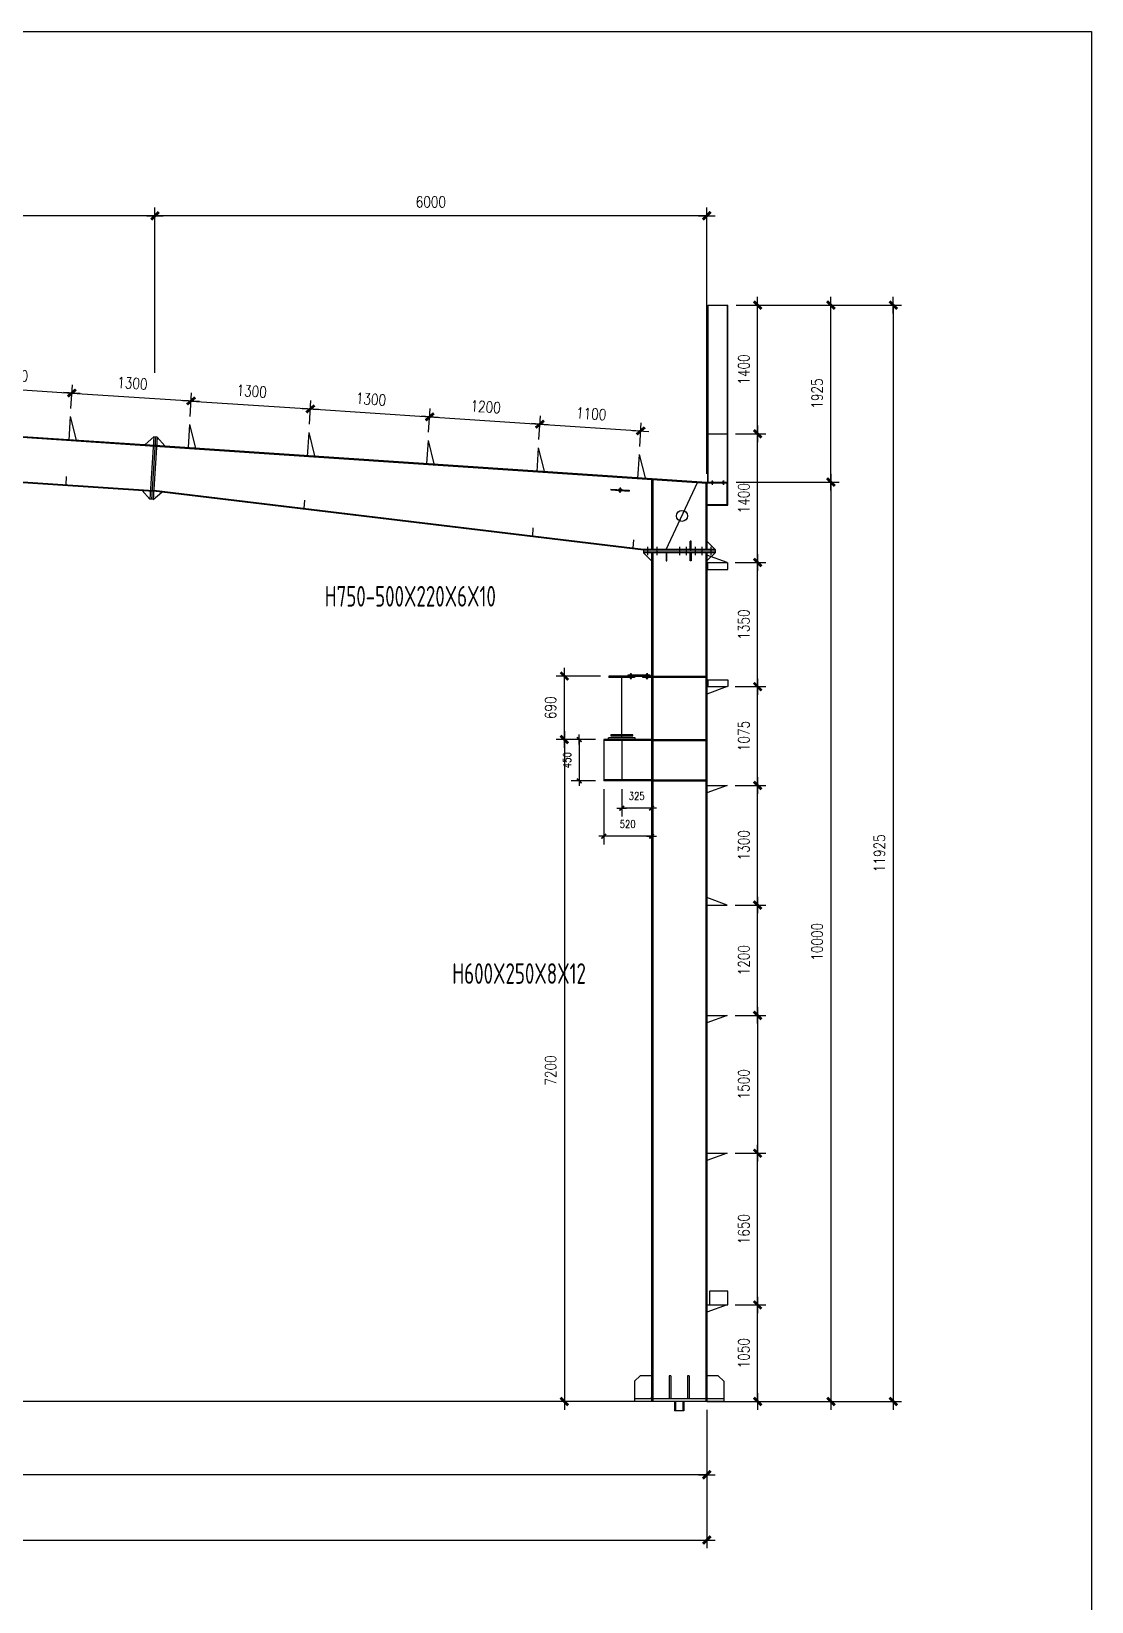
# Model space of a CAD drawing. Header units: millimetres. Extents: x 2451220 to 4527627, y -5186613 to -1639140.
# Drawn here: x 2526421 to 2537948, y -1674777 to -1657698 of the extents above; entities that cross this region are included whole.
import ezdxf

# ---------------------------------------------------------------- set-up
doc = ezdxf.new("R2010")
doc.units = ezdxf.units.MM
doc.header["$LTSCALE"] = 1000
doc.header["$PDMODE"] = 34
doc.linetypes.add('DASH', pattern=[0.35, 0.25, -0.1])
doc.styles.add('DIM_FONT', font='simplex.shx', dxfattribs={"width": 0.8, "bigfont": 'hztxt.shx'})
doc.styles.get("Standard").update_dxf_attribs({"font": 'txt', "bigfont": 'gbcbig.shx'})
doc.styles.add('TSSD_Label', font='Tssdeng.shx', dxfattribs={"width": 0.7, "bigfont": 'hztxt.shx'})
doc.dimstyles.get("Standard").update_dxf_attribs({"dimscale": 100, "dimtxt": 3.5, "dimasz": 1, "dimexe": 2.5, "dimexo": 3, "dimgap": 1.5, "dimtad": 1, "dimdec": 0, "dimzin": 0, "dimdsep": 46, "dimtxsty": 'Standard', "dimblk": 'ARCHTICK', "dimcen": 0.09, "dimadec": 0, "dimazin": 0, "dimtfac": 1, "dimtdec": 0, "dimtix": 1, "dimtmove": 2, "dimatfit": 3, "dimldrblk": 'ARCHTICK', "dimfxl": 1, "dimtolj": 1, "dimtzin": 0, "dimarcsym": 0})
doc.dimstyles.new('WGH(1)', dxfattribs={"dimscale": 1.2, "dimtxt": 100, "dimasz": 0.5, "dimexe": 75, "dimexo": 75, "dimgap": 75, "dimtad": 1, "dimdec": 0, "dimzin": 0, "dimdsep": 46, "dimtxsty": 'DIM_FONT', "dimblk1": '_DIMX', "dimblk2": '_DIMX', "dimsah": 1, "dimcen": 0.09, "dimclrd": 3, "dimclre": 3, "dimclrt": 7, "dimadec": 0, "dimazin": 0, "dimtfac": 1, "dimtdec": 0, "dimtix": 1, "dimtmove": 2, "dimatfit": 3, "dimldrblk": '_DIMX', "dimfxl": 1, "dimtolj": 1, "dimtzin": 0, "dimarcsym": 0})

# ---------------------------------------------------------------- blocks, each defined once
blk = doc.blocks.new('_DIMX')
blk.add_line((-150, 0), (150, 0))
at = {"const_width": 50}
blk.add_lwpolyline([(-70, -70), (70, 70)], dxfattribs=at)
blk = doc.blocks.new('*D1056')
at = {"color": 3, "lineweight": -2}
for p, q in [((2534084, -1662600), (2535204, -1662600)), ((2535114, -1662601), (2535114, -1672599)), ((2533854, -1672600), (2535204, -1672600))]:
    blk.add_line(p, q, dxfattribs=at)
at = {"layer": 'Defpoints', "color": 0}
for p in [(2533994, -1662600), (2533764, -1672600), (2535114, -1672600)]:
    blk.add_point(p, dxfattribs=at)
at = {"color": 3, "lineweight": -2, "xscale": 0.6, "yscale": 0.6, "zscale": 0.6}
for p, rotation in [((2535114, -1662600), 90), ((2535114, -1672600), 270)]:
    blk.add_blockref('_DIMX', p, dxfattribs=dict(at, rotation=rotation))
at = {"color": 7, "insert": (2534964, -1667600), "char_height": 120, "attachment_point": 5, "rotation": 90, "style": 'DIM_FONT'}
blk.add_mtext('\\A1;10000', dxfattribs=at)
blk = doc.blocks.new('*D76')
at = {"color": 3, "lineweight": -2}
for p, q in [((2527764, -1661410), (2527764, -1659613)), ((2533764, -1659703), (2527765, -1659703)), ((2533764, -1662510), (2533764, -1659613))]:
    blk.add_line(p, q, dxfattribs=at)
at = {"layer": 'Defpoints', "color": 0}
for p in [(2527764, -1659703), (2527764, -1661500), (2533764, -1662600)]:
    blk.add_point(p, dxfattribs=at)
at = {"color": 3, "lineweight": -2, "xscale": 0.6, "yscale": 0.6, "zscale": 0.6, "rotation": 180}
blk.add_blockref('_DIMX', (2527764, -1659703), dxfattribs=at)
at = {"color": 3, "lineweight": -2, "xscale": 0.6, "yscale": 0.6, "zscale": 0.6}
blk.add_blockref('_DIMX', (2533764, -1659703), dxfattribs=at)
at = {"color": 7, "insert": (2530764, -1659553), "char_height": 120, "attachment_point": 5, "style": 'DIM_FONT'}
blk.add_mtext('\\A1;6000', dxfattribs=at)
blk = doc.blocks.new('*D77')
at = {"color": 3, "lineweight": -2}
for p, q in [((2515764, -1660422), (2515764, -1659613)), ((2527764, -1659703), (2515765, -1659703)), ((2527764, -1661410), (2527764, -1659613))]:
    blk.add_line(p, q, dxfattribs=at)
at = {"layer": 'Defpoints', "color": 0}
for p in [(2515764, -1659703), (2515764, -1660512), (2527764, -1661500)]:
    blk.add_point(p, dxfattribs=at)
at = {"color": 3, "lineweight": -2, "xscale": 0.6, "yscale": 0.6, "zscale": 0.6, "rotation": 180}
blk.add_blockref('_DIMX', (2515764, -1659703), dxfattribs=at)
at = {"color": 3, "lineweight": -2, "xscale": 0.6, "yscale": 0.6, "zscale": 0.6}
blk.add_blockref('_DIMX', (2527764, -1659703), dxfattribs=at)
at = {"color": 7, "insert": (2521764, -1659553), "char_height": 120, "attachment_point": 5, "style": 'DIM_FONT'}
blk.add_mtext('\\A1;12000', dxfattribs=at)
blk = doc.blocks.new('*D78')
at = {"color": 3, "lineweight": -2}
for p, q in [((2509764, -1672690), (2509764, -1673487)), ((2533764, -1672690), (2533764, -1673487)), ((2533764, -1673397), (2509765, -1673397))]:
    blk.add_line(p, q, dxfattribs=at)
at = {"layer": 'Defpoints', "color": 0}
for p in [(2509764, -1672600), (2533764, -1672600), (2509764, -1673397)]:
    blk.add_point(p, dxfattribs=at)
at = {"color": 3, "lineweight": -2, "xscale": 0.6, "yscale": 0.6, "zscale": 0.6, "rotation": 180}
blk.add_blockref('_DIMX', (2509764, -1673397), dxfattribs=at)
at = {"color": 3, "lineweight": -2, "xscale": 0.6, "yscale": 0.6, "zscale": 0.6}
blk.add_blockref('_DIMX', (2533764, -1673397), dxfattribs=at)
at = {"color": 7, "insert": (2521764, -1673247), "char_height": 120, "attachment_point": 5, "style": 'DIM_FONT'}
blk.add_mtext('\\A1;24000', dxfattribs=at)
blk = doc.blocks.new('*D79')
at = {"color": 3, "lineweight": -2}
for p, q in [((2532554, -1665400), (2532126, -1665400)), ((2532216, -1665401), (2532216, -1672599)), ((2532500, -1672600), (2532126, -1672600))]:
    blk.add_line(p, q, dxfattribs=at)
at = {"layer": 'Defpoints', "color": 0}
for p in [(2532644, -1665400), (2532216, -1672600), (2532590, -1672600)]:
    blk.add_point(p, dxfattribs=at)
at = {"color": 3, "lineweight": -2, "xscale": 0.6, "yscale": 0.6, "zscale": 0.6}
for p, rotation in [((2532216, -1665400), 90), ((2532216, -1672600), 270)]:
    blk.add_blockref('_DIMX', p, dxfattribs=dict(at, rotation=rotation))
at = {"color": 7, "insert": (2532066, -1669000), "char_height": 120, "attachment_point": 5, "rotation": 90, "style": 'DIM_FONT'}
blk.add_mtext('\\A1;7200', dxfattribs=at)
blk = doc.blocks.new('*D1058')
at = {"color": 3, "lineweight": -2}
for p, q in [((2532464, -1665400), (2532288, -1665400)), ((2532378, -1665400), (2532378, -1665850)), ((2532554, -1665850), (2532288, -1665850))]:
    blk.add_line(p, q, dxfattribs=at)
at = {"layer": 'Defpoints', "color": 0}
for p in [(2532554, -1665400), (2532378, -1665850), (2532644, -1665850)]:
    blk.add_point(p, dxfattribs=at)
at = {"color": 3, "lineweight": -2, "xscale": 0.36, "yscale": 0.36, "zscale": 0.36}
for p, rotation in [((2532378, -1665400), 90), ((2532378, -1665850), 270)]:
    blk.add_blockref('_DIMX', p, dxfattribs=dict(at, rotation=rotation))
at = {"color": 7, "insert": (2532246, -1665625), "char_height": 84, "attachment_point": 5, "rotation": 90, "style": 'DIM_FONT'}
blk.add_mtext('\\A1;450', dxfattribs=at)
blk = doc.blocks.new('*D1059')
at = {"color": 3, "lineweight": -2}
for p, q in [((2532839, -1665940), (2532839, -1666237)), ((2533164, -1665940), (2533164, -1666237)), ((2532839, -1666147), (2532839, -1666147)), ((2533164, -1666147), (2532839, -1666147)), ((2533165, -1666147), (2533165, -1666147))]:
    blk.add_line(p, q, dxfattribs=at)
at = {"layer": 'Defpoints', "color": 0}
for p in [(2532839, -1665850), (2533164, -1665850), (2532839, -1666147)]:
    blk.add_point(p, dxfattribs=at)
at = {"color": 3, "lineweight": -2, "xscale": 0.36, "yscale": 0.36, "zscale": 0.36}
blk.add_blockref('_DIMX', (2532839, -1666147), dxfattribs=at)
at = {"color": 3, "lineweight": -2, "xscale": 0.36, "yscale": 0.36, "zscale": 0.36, "rotation": 180}
blk.add_blockref('_DIMX', (2533164, -1666147), dxfattribs=at)
at = {"color": 7, "insert": (2533002, -1666015), "char_height": 84, "attachment_point": 5, "style": 'DIM_FONT'}
blk.add_mtext('\\A1;325', dxfattribs=at)
blk = doc.blocks.new('*D1060')
at = {"color": 3, "lineweight": -2}
for p, q in [((2532644, -1665940), (2532644, -1666542)), ((2533164, -1665940), (2533164, -1666542)), ((2533164, -1666452), (2532645, -1666452))]:
    blk.add_line(p, q, dxfattribs=at)
at = {"layer": 'Defpoints', "color": 0}
for p in [(2532644, -1665850), (2533164, -1665850), (2532644, -1666452)]:
    blk.add_point(p, dxfattribs=at)
at = {"color": 3, "lineweight": -2, "xscale": 0.36, "yscale": 0.36, "zscale": 0.36, "rotation": 180}
blk.add_blockref('_DIMX', (2532644, -1666452), dxfattribs=at)
at = {"color": 3, "lineweight": -2, "xscale": 0.36, "yscale": 0.36, "zscale": 0.36}
blk.add_blockref('_DIMX', (2533164, -1666452), dxfattribs=at)
at = {"color": 7, "insert": (2532904, -1666320), "char_height": 84, "attachment_point": 5, "style": 'DIM_FONT'}
blk.add_mtext('\\A1;520', dxfattribs=at)
blk = doc.blocks.new('*D1061')
at = {"color": 3, "lineweight": -2}
for p, q in [((2532609, -1664710), (2532126, -1664710)), ((2532216, -1665399), (2532216, -1664711)), ((2532464, -1665400), (2532126, -1665400))]:
    blk.add_line(p, q, dxfattribs=at)
at = {"layer": 'Defpoints', "color": 0}
for p in [(2532216, -1664710), (2532699, -1664710), (2532554, -1665400)]:
    blk.add_point(p, dxfattribs=at)
at = {"color": 3, "lineweight": -2, "xscale": 0.6, "yscale": 0.6, "zscale": 0.6}
for p, rotation in [((2532216, -1664710), 90), ((2532216, -1665400), 270)]:
    blk.add_blockref('_DIMX', p, dxfattribs=dict(at, rotation=rotation))
at = {"color": 7, "insert": (2532066, -1665055), "char_height": 120, "attachment_point": 5, "rotation": 90, "style": 'DIM_FONT'}
blk.add_mtext('\\A1;690', dxfattribs=at)
blk = doc.blocks.new('*D1077')
at = {"color": 3, "lineweight": -2}
for p, q in [((2525552, -1661712), (2525569, -1661455)), ((2525564, -1661545), (2526860, -1661631)), ((2526849, -1661798), (2526866, -1661541))]:
    blk.add_line(p, q, dxfattribs=at)
at = {"layer": 'Defpoints', "color": 0}
for p in [(2526860, -1661631), (2525546, -1661801), (2526843, -1661888)]:
    blk.add_point(p, dxfattribs=at)
at = {"color": 3, "lineweight": -2, "xscale": 0.6, "yscale": 0.6, "zscale": 0.6}
for p, rotation in [((2525563, -1661545), 176.1859251763582), ((2526860, -1661631), 356.1859251763582)]:
    blk.add_blockref('_DIMX', p, dxfattribs=dict(at, rotation=rotation))
at = {"color": 7, "insert": (2526222, -1661438), "char_height": 120, "attachment_point": 5, "rotation": 356.1859, "style": 'DIM_FONT'}
blk.add_mtext('\\A1;1300', dxfattribs=at)
blk = doc.blocks.new('*D1078')
at = {"color": 3, "lineweight": -2}
for p, q in [((2526849, -1661798), (2526866, -1661541)), ((2526861, -1661631), (2528157, -1661717)), ((2528146, -1661885), (2528163, -1661628))]:
    blk.add_line(p, q, dxfattribs=at)
at = {"layer": 'Defpoints', "color": 0}
for p in [(2528157, -1661717), (2526843, -1661888), (2528140, -1661974)]:
    blk.add_point(p, dxfattribs=at)
at = {"color": 3, "lineweight": -2, "xscale": 0.6, "yscale": 0.6, "zscale": 0.6}
for p, rotation in [((2526860, -1661631), 176.1859251763582), ((2528157, -1661717), 356.1859251763582)]:
    blk.add_blockref('_DIMX', p, dxfattribs=dict(at, rotation=rotation))
at = {"color": 7, "insert": (2527519, -1661525), "char_height": 120, "attachment_point": 5, "rotation": 356.1859, "style": 'DIM_FONT'}
blk.add_mtext('\\A1;1300', dxfattribs=at)
blk = doc.blocks.new('*D1079')
at = {"color": 3, "lineweight": -2}
for p, q in [((2528146, -1661885), (2528163, -1661628)), ((2528158, -1661718), (2529454, -1661804)), ((2529443, -1661971), (2529460, -1661714))]:
    blk.add_line(p, q, dxfattribs=at)
at = {"layer": 'Defpoints', "color": 0}
for p in [(2529454, -1661804), (2528140, -1661974), (2529437, -1662061)]:
    blk.add_point(p, dxfattribs=at)
at = {"color": 3, "lineweight": -2, "xscale": 0.6, "yscale": 0.6, "zscale": 0.6}
for p, rotation in [((2528157, -1661717), 176.1859251763582), ((2529454, -1661804), 356.1859251763582)]:
    blk.add_blockref('_DIMX', p, dxfattribs=dict(at, rotation=rotation))
at = {"color": 7, "insert": (2528816, -1661611), "char_height": 120, "attachment_point": 5, "rotation": 356.1859, "style": 'DIM_FONT'}
blk.add_mtext('\\A1;1300', dxfattribs=at)
blk = doc.blocks.new('*D1080')
at = {"color": 3, "lineweight": -2}
for p, q in [((2529443, -1661971), (2529460, -1661714)), ((2529455, -1661804), (2530751, -1661890)), ((2530740, -1662058), (2530758, -1661801))]:
    blk.add_line(p, q, dxfattribs=at)
at = {"layer": 'Defpoints', "color": 0}
for p in [(2530752, -1661890), (2529437, -1662061), (2530734, -1662147)]:
    blk.add_point(p, dxfattribs=at)
at = {"color": 3, "lineweight": -2, "xscale": 0.6, "yscale": 0.6, "zscale": 0.6}
for p, rotation in [((2529454, -1661804), 176.1859251763582), ((2530752, -1661890), 356.1859251763582)]:
    blk.add_blockref('_DIMX', p, dxfattribs=dict(at, rotation=rotation))
at = {"color": 7, "insert": (2530113, -1661698), "char_height": 120, "attachment_point": 5, "rotation": 356.1859, "style": 'DIM_FONT'}
blk.add_mtext('\\A1;1300', dxfattribs=at)
blk = doc.blocks.new('*D1081')
at = {"color": 3, "lineweight": -2}
for p, q in [((2530740, -1662058), (2530758, -1661801)), ((2530752, -1661890), (2531948, -1661970)), ((2531938, -1662137), (2531955, -1661880))]:
    blk.add_line(p, q, dxfattribs=at)
at = {"layer": 'Defpoints', "color": 0}
for p in [(2531949, -1661970), (2530734, -1662147), (2531932, -1662227)]:
    blk.add_point(p, dxfattribs=at)
at = {"color": 3, "lineweight": -2, "xscale": 0.6, "yscale": 0.6, "zscale": 0.6}
for p, rotation in [((2530752, -1661890), 176.1859251763582), ((2531949, -1661970), 356.1859251763582)]:
    blk.add_blockref('_DIMX', p, dxfattribs=dict(at, rotation=rotation))
at = {"color": 7, "insert": (2531360, -1661781), "char_height": 120, "attachment_point": 5, "rotation": 356.1859, "style": 'DIM_FONT'}
blk.add_mtext('\\A1;1200', dxfattribs=at)
blk = doc.blocks.new('*D1082')
at = {"color": 3, "lineweight": -2}
for p, q in [((2531938, -1662137), (2531955, -1661880)), ((2531950, -1661970), (2533046, -1662043)), ((2533035, -1662211), (2533052, -1661954))]:
    blk.add_line(p, q, dxfattribs=at)
at = {"layer": 'Defpoints', "color": 0}
for p in [(2533046, -1662043), (2531932, -1662227), (2533029, -1662300)]:
    blk.add_point(p, dxfattribs=at)
at = {"color": 3, "lineweight": -2, "xscale": 0.6, "yscale": 0.6, "zscale": 0.6}
for p, rotation in [((2531949, -1661970), 176.1859251763582), ((2533046, -1662043), 356.1859251763582)]:
    blk.add_blockref('_DIMX', p, dxfattribs=dict(at, rotation=rotation))
at = {"color": 7, "insert": (2532508, -1661857), "char_height": 120, "attachment_point": 5, "rotation": 356.1859, "style": 'DIM_FONT'}
blk.add_mtext('\\A1;1100', dxfattribs=at)
blk = doc.blocks.new('*D1083')
at = {"color": 3, "lineweight": -2}
for p, q in [((2534074, -1671550), (2534407, -1671550)), ((2534317, -1672599), (2534317, -1671551)), ((2534074, -1672600), (2534407, -1672600))]:
    blk.add_line(p, q, dxfattribs=at)
at = {"layer": 'Defpoints', "color": 0}
for p in [(2533984, -1671550), (2534317, -1671550), (2533984, -1672600)]:
    blk.add_point(p, dxfattribs=at)
at = {"color": 3, "lineweight": -2, "xscale": 0.6, "yscale": 0.6, "zscale": 0.6}
for p, rotation in [((2534317, -1671550), 90), ((2534317, -1672600), 270)]:
    blk.add_blockref('_DIMX', p, dxfattribs=dict(at, rotation=rotation))
at = {"color": 7, "insert": (2534167, -1672075), "char_height": 120, "attachment_point": 5, "rotation": 90, "style": 'DIM_FONT'}
blk.add_mtext('\\A1;1050', dxfattribs=at)
blk = doc.blocks.new('*D1084')
at = {"color": 3, "lineweight": -2}
for p, q in [((2534074, -1669900), (2534407, -1669900)), ((2534317, -1671549), (2534317, -1669901)), ((2534074, -1671550), (2534407, -1671550))]:
    blk.add_line(p, q, dxfattribs=at)
at = {"layer": 'Defpoints', "color": 0}
for p in [(2533984, -1669900), (2534317, -1669900), (2533984, -1671550)]:
    blk.add_point(p, dxfattribs=at)
at = {"color": 3, "lineweight": -2, "xscale": 0.6, "yscale": 0.6, "zscale": 0.6}
for p, rotation in [((2534317, -1669900), 90), ((2534317, -1671550), 270)]:
    blk.add_blockref('_DIMX', p, dxfattribs=dict(at, rotation=rotation))
at = {"color": 7, "insert": (2534167, -1670725), "char_height": 120, "attachment_point": 5, "rotation": 90, "style": 'DIM_FONT'}
blk.add_mtext('\\A1;1650', dxfattribs=at)
blk = doc.blocks.new('*D1085')
at = {"color": 3, "lineweight": -2}
for p, q in [((2534074, -1667200), (2534407, -1667200)), ((2534317, -1668399), (2534317, -1667201)), ((2534074, -1668400), (2534407, -1668400))]:
    blk.add_line(p, q, dxfattribs=at)
at = {"layer": 'Defpoints', "color": 0}
for p in [(2533984, -1667200), (2534317, -1667200), (2533984, -1668400)]:
    blk.add_point(p, dxfattribs=at)
at = {"color": 3, "lineweight": -2, "xscale": 0.6, "yscale": 0.6, "zscale": 0.6}
for p, rotation in [((2534317, -1667200), 90), ((2534317, -1668400), 270)]:
    blk.add_blockref('_DIMX', p, dxfattribs=dict(at, rotation=rotation))
at = {"color": 7, "insert": (2534167, -1667800), "char_height": 120, "attachment_point": 5, "rotation": 90, "style": 'DIM_FONT'}
blk.add_mtext('\\A1;1200', dxfattribs=at)
blk = doc.blocks.new('*D1086')
at = {"color": 3, "lineweight": -2}
for p, q in [((2534074, -1665900), (2534407, -1665900)), ((2534317, -1667199), (2534317, -1665901)), ((2534074, -1667200), (2534407, -1667200))]:
    blk.add_line(p, q, dxfattribs=at)
at = {"layer": 'Defpoints', "color": 0}
for p in [(2533984, -1665900), (2534317, -1665900), (2533984, -1667200)]:
    blk.add_point(p, dxfattribs=at)
at = {"color": 3, "lineweight": -2, "xscale": 0.6, "yscale": 0.6, "zscale": 0.6}
for p, rotation in [((2534317, -1665900), 90), ((2534317, -1667200), 270)]:
    blk.add_blockref('_DIMX', p, dxfattribs=dict(at, rotation=rotation))
at = {"color": 7, "insert": (2534167, -1666550), "char_height": 120, "attachment_point": 5, "rotation": 90, "style": 'DIM_FONT'}
blk.add_mtext('\\A1;1300', dxfattribs=at)
blk = doc.blocks.new('*D1087')
at = {"color": 3, "lineweight": -2}
for p, q in [((2534074, -1664825), (2534407, -1664825)), ((2534317, -1665899), (2534317, -1664826)), ((2534074, -1665900), (2534407, -1665900))]:
    blk.add_line(p, q, dxfattribs=at)
at = {"layer": 'Defpoints', "color": 0}
for p in [(2533984, -1664825), (2534317, -1664825), (2533984, -1665900)]:
    blk.add_point(p, dxfattribs=at)
at = {"color": 3, "lineweight": -2, "xscale": 0.6, "yscale": 0.6, "zscale": 0.6}
for p, rotation in [((2534317, -1664825), 90), ((2534317, -1665900), 270)]:
    blk.add_blockref('_DIMX', p, dxfattribs=dict(at, rotation=rotation))
at = {"color": 7, "insert": (2534167, -1665362), "char_height": 120, "attachment_point": 5, "rotation": 90, "style": 'DIM_FONT'}
blk.add_mtext('\\A1;1075', dxfattribs=at)
blk = doc.blocks.new('*D1088')
at = {"color": 3, "lineweight": -2}
for p, q in [((2534074, -1663475), (2534407, -1663475)), ((2534317, -1664824), (2534317, -1663476)), ((2534074, -1664825), (2534407, -1664825))]:
    blk.add_line(p, q, dxfattribs=at)
at = {"layer": 'Defpoints', "color": 0}
for p in [(2533984, -1663475), (2534317, -1663475), (2533984, -1664825)]:
    blk.add_point(p, dxfattribs=at)
at = {"color": 3, "lineweight": -2, "xscale": 0.6, "yscale": 0.6, "zscale": 0.6}
for p, rotation in [((2534317, -1663475), 90), ((2534317, -1664825), 270)]:
    blk.add_blockref('_DIMX', p, dxfattribs=dict(at, rotation=rotation))
at = {"color": 7, "insert": (2534167, -1664150), "char_height": 120, "attachment_point": 5, "rotation": 90, "style": 'DIM_FONT'}
blk.add_mtext('\\A1;1350', dxfattribs=at)
blk = doc.blocks.new('*D82')
at = {"color": 3, "lineweight": -2}
for p, q in [((2534164, -1668400), (2534407, -1668400)), ((2534317, -1668401), (2534317, -1669899)), ((2534164, -1669900), (2534407, -1669900))]:
    blk.add_line(p, q, dxfattribs=at)
at = {"layer": 'Defpoints', "color": 0}
for p in [(2534074, -1668400), (2534074, -1669900), (2534317, -1669900)]:
    blk.add_point(p, dxfattribs=at)
at = {"color": 3, "lineweight": -2, "xscale": 0.6, "yscale": 0.6, "zscale": 0.6}
for p, rotation in [((2534317, -1668400), 90), ((2534317, -1669900), 270)]:
    blk.add_blockref('_DIMX', p, dxfattribs=dict(at, rotation=rotation))
at = {"color": 7, "insert": (2534167, -1669150), "char_height": 120, "attachment_point": 5, "rotation": 90, "style": 'DIM_FONT'}
blk.add_mtext('\\A1;1500', dxfattribs=at)
blk = doc.blocks.new('*D83')
at = {"color": 3, "lineweight": -2}
for p, q in [((2534078, -1662075), (2534407, -1662075)), ((2534317, -1663474), (2534317, -1662076)), ((2534164, -1663475), (2534407, -1663475))]:
    blk.add_line(p, q, dxfattribs=at)
at = {"layer": 'Defpoints', "color": 0}
for p in [(2533988, -1662075), (2534317, -1662075), (2534074, -1663475)]:
    blk.add_point(p, dxfattribs=at)
at = {"color": 3, "lineweight": -2, "xscale": 0.6, "yscale": 0.6, "zscale": 0.6}
for p, rotation in [((2534317, -1662075), 90), ((2534317, -1663475), 270)]:
    blk.add_blockref('_DIMX', p, dxfattribs=dict(at, rotation=rotation))
at = {"color": 7, "insert": (2534167, -1662775), "char_height": 120, "attachment_point": 5, "rotation": 90, "style": 'DIM_FONT'}
blk.add_mtext('\\A1;1400', dxfattribs=at)
blk = doc.blocks.new('*D1089')
at = {"color": 3, "lineweight": -2}
for p, q in [((2534084, -1660675), (2534407, -1660675)), ((2534317, -1662074), (2534317, -1660676)), ((2534078, -1662075), (2534407, -1662075))]:
    blk.add_line(p, q, dxfattribs=at)
at = {"layer": 'Defpoints', "color": 0}
for p in [(2533994, -1660675), (2534317, -1660675), (2533988, -1662075)]:
    blk.add_point(p, dxfattribs=at)
at = {"color": 3, "lineweight": -2, "xscale": 0.6, "yscale": 0.6, "zscale": 0.6}
for p, rotation in [((2534317, -1660675), 90), ((2534317, -1662075), 270)]:
    blk.add_blockref('_DIMX', p, dxfattribs=dict(at, rotation=rotation))
at = {"color": 7, "insert": (2534167, -1661375), "char_height": 120, "attachment_point": 5, "rotation": 90, "style": 'DIM_FONT'}
blk.add_mtext('\\A1;1400', dxfattribs=at)
blk = doc.blocks.new('*D84')
at = {"color": 3, "lineweight": -2}
for p, q in [((2534336, -1660675), (2535204, -1660675)), ((2535114, -1662599), (2535114, -1660676)), ((2534734, -1662600), (2535204, -1662600))]:
    blk.add_line(p, q, dxfattribs=at)
at = {"layer": 'Defpoints', "color": 0}
for p in [(2534246, -1660675), (2535114, -1660675), (2534644, -1662600)]:
    blk.add_point(p, dxfattribs=at)
at = {"color": 3, "lineweight": -2, "xscale": 0.6, "yscale": 0.6, "zscale": 0.6}
for p, rotation in [((2535114, -1660675), 90), ((2535114, -1662600), 270)]:
    blk.add_blockref('_DIMX', p, dxfattribs=dict(at, rotation=rotation))
at = {"color": 7, "insert": (2534964, -1661637), "char_height": 120, "attachment_point": 5, "rotation": 90, "style": 'DIM_FONT'}
blk.add_mtext('\\A1;1925', dxfattribs=at)
blk = doc.blocks.new('*D85')
at = {"color": 3, "lineweight": -2}
for p, q in [((2534860, -1660675), (2535882, -1660675)), ((2535792, -1660676), (2535792, -1672599)), ((2534860, -1672600), (2535882, -1672600))]:
    blk.add_line(p, q, dxfattribs=at)
at = {"layer": 'Defpoints', "color": 0}
for p in [(2534770, -1660675), (2534770, -1672600), (2535792, -1672600)]:
    blk.add_point(p, dxfattribs=at)
at = {"color": 3, "lineweight": -2, "xscale": 0.6, "yscale": 0.6, "zscale": 0.6}
for p, rotation in [((2535792, -1660675), 90), ((2535792, -1672600), 270)]:
    blk.add_blockref('_DIMX', p, dxfattribs=dict(at, rotation=rotation))
at = {"color": 7, "insert": (2535642, -1666637), "char_height": 120, "attachment_point": 5, "rotation": 90, "style": 'DIM_FONT'}
blk.add_mtext('\\A1;11925', dxfattribs=at)
blk = doc.blocks.new('*D86')
at = {"color": 3, "lineweight": -2}
for p, q in [((2485764, -1673179), (2485764, -1674197)), ((2533764, -1673179), (2533764, -1674197)), ((2485765, -1674107), (2533764, -1674107))]:
    blk.add_line(p, q, dxfattribs=at)
at = {"layer": 'Defpoints', "color": 0}
for p in [(2485764, -1673089), (2533764, -1673089), (2533764, -1674107)]:
    blk.add_point(p, dxfattribs=at)
at = {"color": 3, "lineweight": -2, "xscale": 0.6, "yscale": 0.6, "zscale": 0.6, "rotation": 180}
blk.add_blockref('_DIMX', (2485764, -1674107), dxfattribs=at)
at = {"color": 3, "lineweight": -2, "xscale": 0.6, "yscale": 0.6, "zscale": 0.6}
blk.add_blockref('_DIMX', (2533764, -1674107), dxfattribs=at)
at = {"color": 7, "insert": (2509764, -1673957), "char_height": 120, "attachment_point": 5, "style": 'DIM_FONT'}
blk.add_mtext('\\A1;48000', dxfattribs=at)

msp = doc.modelspace()

# ---------------------------------------------------------------- linework, layer by layer
for p, q in [((2533774.3, -1660674.9), (2533994.3, -1660674.9)), ((2533774.3, -1662599.9), (2533774.3, -1660674.9)), ((2533780.3, -1662599.9), (2533780.3, -1660674.9)), ((2533988.3, -1662599.9), (2533988.3, -1660674.9)), ((2533994.3, -1662599.9), (2533994.3, -1660674.9)), ((2515763.8, -1661407.9), (2527763.8, -1662207.9)), ((2515764.3, -1661399.9), (2527764.3, -1662199.9)), ((2515713.1, -1661897.6), (2527749, -1662700)), ((2515713.6, -1661889.7), (2527749.5, -1662692.1)), ((2526843.1, -1661888), (2526825.9, -1662145.4)), ((2526843.1, -1661888), (2526906.3, -1662142.7)), ((2528140.2, -1661974.4), (2528123.6, -1662223.9)), ((2528140.2, -1661974.4), (2528203.4, -1662229.2)), ((2529437.3, -1662060.9), (2529420, -1662320.3)), ((2529437.3, -1662060.9), (2529500.5, -1662315.7)), ((2533780.3, -1662074.9), (2533988.3, -1662074.9)), ((2527763.6, -1662209.9), (2533763.6, -1662609.9)), ((2527764.3, -1662199.9), (2533764.3, -1662599.9)), ((2530734.4, -1662147.4), (2530717.8, -1662396.8)), ((2530734.4, -1662147.4), (2530797.6, -1662402.2)), ((2531931.8, -1662227.2), (2531914.5, -1662486.6)), ((2531931.8, -1662227.2), (2531995, -1662482)), ((2533029.3, -1662300.4), (2533012, -1662559.8)), ((2533029.3, -1662300.4), (2533092.5, -1662555.2)), ((2526799.7, -1662538.5), (2526793.7, -1662628.3)), ((2533164.3, -1662570), (2533164.3, -1663331.9)), ((2533176.3, -1662570), (2533176.3, -1663331.9)), ((2533324.3, -1663331.9), (2533664.3, -1662603.3)), ((2533752.3, -1662599.9), (2533752.3, -1663331.9)), ((2533764.3, -1662599.9), (2533764.3, -1663331.9)), ((2533764.3, -1662599.9), (2533994.3, -1662599.9)), ((2533764.3, -1662607.9), (2533994.3, -1662607.9)), ((2533824.3, -1662581), (2533824.3, -1662629.4)), ((2533944.3, -1662581), (2533944.3, -1662629.4)), ((2533986.3, -1662841.9), (2533986.3, -1662607.9)), ((2533994.3, -1662849.9), (2533994.3, -1662599.9)), ((2533074.3, -1663341.9), (2527749, -1662700)), ((2533074.3, -1663331.9), (2527750.2, -1662690.1)), ((2532823.4, -1662657.5), (2532819.5, -1662717.4)), ((2532823.4, -1662657.5), (2532819.5, -1662717.4)), ((2532921.6, -1662689.1), (2532920.9, -1662699.1)), ((2529388.2, -1662796.9), (2529382.2, -1662886.9)), ((2533764.3, -1662841.9), (2533994.3, -1662841.9)), ((2533764.3, -1662849.9), (2533994.3, -1662849.9)), ((2531873.8, -1663096.6), (2531867.8, -1663186.5)), ((2532967.5, -1663228.4), (2532961.5, -1663318.3)), ((2533584.3, -1663331.9), (2533584.3, -1663241.9)), ((2533594.3, -1663241.9), (2533584.3, -1663241.9)), ((2533594.3, -1663331.9), (2533594.3, -1663241.9)), ((2533854.3, -1663331.9), (2533764.3, -1663241.9)), ((2533164.3, -1663457.9), (2533074.3, -1663367.9)), ((2533164.3, -1663367.9), (2533164.3, -1672599.9)), ((2533176.3, -1663367.9), (2533176.3, -1672599.9)), ((2533752.3, -1663367.9), (2533752.3, -1672599.9)), ((2533764.3, -1663367.9), (2533764.3, -1672599.9)), ((2533854.3, -1663367.9), (2533764.3, -1663457.9)), ((2533984.3, -1663474.9), (2533764.3, -1663394.9)), ((2533764.3, -1663474.9), (2533984.3, -1663474.9)), ((2532979.3, -1664709.9), (2532699.3, -1664709.9)), ((2532699.3, -1664709.9), (2532699.3, -1664723.9)), ((2532979.3, -1664723.9), (2532699.3, -1664723.9)), ((2532839.3, -1665379.9), (2532839.3, -1664709.9)), ((2532939.3, -1664699.9), (2532904.3, -1664699.9)), ((2532904.3, -1664699.9), (2532904.3, -1664709.9)), ((2532939.3, -1664679.6), (2532939.3, -1664744.9)), ((2533149.3, -1664699.9), (2532939.3, -1664699.9)), ((2532979.3, -1664709.9), (2532979.3, -1664723.9)), ((2533164.3, -1664709.9), (2533064.3, -1664709.9)), ((2533064.3, -1664709.9), (2533064.3, -1664719.9)), ((2533064.3, -1664719.9), (2533164.3, -1664719.9)), ((2533114.3, -1664679.6), (2533114.3, -1664744.9)), ((2533114.3, -1664709.9), (2533149.3, -1664709.9)), ((2533149.3, -1664709.9), (2533149.3, -1664699.9)), ((2533176.3, -1664709.9), (2533752.3, -1664709.9)), ((2533176.3, -1664719.9), (2533752.3, -1664719.9)), ((2533764.3, -1664824.9), (2533984.3, -1664824.9)), ((2533984.3, -1664824.9), (2533764.3, -1664904.9)), ((2533164.3, -1665399.9), (2532644.3, -1665399.9)), ((2532644.3, -1665399.9), (2532644.3, -1665849.9)), ((2533164.3, -1665411.9), (2532644.3, -1665411.9)), ((2532984.3, -1665379.9), (2532694.3, -1665379.9)), ((2532694.3, -1665399.9), (2532694.3, -1665379.9)), ((2532959.3, -1665347.9), (2532719.3, -1665347.9)), ((2532959.3, -1665359.9), (2532719.3, -1665359.9)), ((2532839.3, -1665411.9), (2532839.3, -1665837.9)), ((2532984.3, -1665399.9), (2532984.3, -1665379.9)), ((2533176.3, -1665399.9), (2533752.3, -1665399.9)), ((2533176.3, -1665409.9), (2533752.3, -1665409.9)), ((2533164.3, -1665837.9), (2532644.3, -1665837.9)), ((2533164.3, -1665849.9), (2532644.3, -1665849.9)), ((2533176.3, -1665839.9), (2533752.3, -1665839.9)), ((2533176.3, -1665849.9), (2533752.3, -1665849.9)), ((2533764.3, -1665899.9), (2533984.3, -1665899.9)), ((2533984.3, -1665899.9), (2533764.3, -1665979.9)), ((2533984.3, -1667199.9), (2533764.3, -1667119.9)), ((2533764.3, -1667199.9), (2533984.3, -1667199.9)), ((2533764.3, -1668399.9), (2533984.3, -1668399.9)), ((2533984.3, -1668399.9), (2533764.3, -1668479.9)), ((2533764.3, -1669899.9), (2533984.3, -1669899.9)), ((2533984.3, -1669899.9), (2533764.3, -1669979.9)), ((2533764.3, -1671549.9), (2533984.3, -1671549.9)), ((2533984.3, -1671549.9), (2533764.3, -1671629.9)), ((2533039.3, -1672319.9), (2532979.3, -1672379.9)), ((2533178.3, -1672319.9), (2533039.3, -1672319.9)), ((2533354.3, -1672319.9), (2533354.3, -1672569.9)), ((2533374.3, -1672319.9), (2533354.3, -1672319.9)), ((2533374.3, -1672319.9), (2533374.3, -1672569.9)), ((2533554.3, -1672319.9), (2533554.3, -1672569.9)), ((2533574.3, -1672319.9), (2533554.3, -1672319.9)), ((2533574.3, -1672319.9), (2533574.3, -1672569.9)), ((2533889.3, -1672319.9), (2533750.3, -1672319.9)), ((2533949.3, -1672379.9), (2533889.3, -1672319.9)), ((2532979.3, -1672379.9), (2532979.3, -1672569.9)), ((2533949.3, -1672379.9), (2533949.3, -1672569.9)), ((2533764.3, -1672599.9), (2509764.3, -1672599.9)), ((2532979.3, -1672569.9), (2532979.3, -1672599.9)), ((2533949.3, -1672569.9), (2532979.3, -1672569.9)), ((2533949.3, -1672599.9), (2532979.3, -1672599.9)), ((2533149.3, -1672569.9), (2533164.3, -1672554.9)), ((2533764.3, -1672569.9), (2533164.3, -1672569.9)), ((2533764.3, -1672599.9), (2533164.3, -1672599.9)), ((2533414.3, -1672599.9), (2533414.3, -1672699.9)), ((2533424.3, -1672599.9), (2533424.3, -1672699.9)), ((2533504.3, -1672599.9), (2533504.3, -1672699.9)), ((2533514.3, -1672599.9), (2533514.3, -1672699.9)), ((2533779.3, -1672569.9), (2533764.3, -1672554.9)), ((2533764.3, -1672599.9), (2533984.3, -1672599.9)), ((2533949.3, -1672569.9), (2533949.3, -1672599.9)), ((2533514.3, -1672699.9), (2533414.3, -1672699.9))]:
    msp.add_line(p, q)
at = {"color": 2}
for p, q in [((2527752.3, -1662108.9), (2527656.6, -1662192.8)), ((2527752.3, -1662108.9), (2527707.1, -1662787.4)), ((2527770.3, -1662110.1), (2527725.1, -1662788.6)), ((2527788.3, -1662111.3), (2527743, -1662789.8)), ((2527788.3, -1662111.3), (2527752.3, -1662108.9)), ((2527782.3, -1662201.1), (2527764.3, -1662199.9)), ((2527788.3, -1662111.3), (2527872.1, -1662207.1)), ((2527707.1, -1662787.4), (2527623.3, -1662691.7)), ((2527743, -1662789.8), (2527838.5, -1662710.8)), ((2532722, -1662675.8), (2532721.3, -1662685.8)), ((2532721.3, -1662685.8), (2532920.9, -1662699.1)), ((2532721.7, -1662680.8), (2532921.2, -1662694.1)), ((2532722, -1662675.8), (2532921.6, -1662689.1)), ((2527743, -1662789.8), (2527707.1, -1662787.4)), ((2533074.3, -1663331.9), (2533074.3, -1663367.9)), ((2533854.3, -1663331.9), (2533074.3, -1663331.9)), ((2533854.3, -1663349.9), (2533074.3, -1663349.9)), ((2533854.3, -1663367.9), (2533074.3, -1663367.9)), ((2533119.3, -1663305.3), (2533119.3, -1663394.2)), ((2533219.3, -1663305.3), (2533219.3, -1663394.2)), ((2533469.3, -1663305.3), (2533469.3, -1663394.2)), ((2533539.3, -1663305.3), (2533539.3, -1663394.2)), ((2533639.3, -1663305.3), (2533639.3, -1663394.2)), ((2533709.3, -1663305.3), (2533709.3, -1663394.2)), ((2533809.3, -1663305.3), (2533809.3, -1663394.2)), ((2533854.3, -1663331.9), (2533854.3, -1663367.9)), ((2533774.3, -1663549.9), (2533994.3, -1663549.9)), ((2533774.3, -1664749.9), (2533994.3, -1664749.9))]:
    msp.add_line(p, q, dxfattribs=at)
for points in [[(2482202.1, -1657697.8), (2537948.3, -1657697.8), (2537948.3, -1675441.9), (2482202.1, -1675441.9)], [(2533829.8, -1662589.6), (2533818.3, -1662589.6), (2533818.3, -1662620), (2533829.8, -1662620)], [(2533949.8, -1662589.6), (2533938.3, -1662589.6), (2533938.3, -1662620), (2533949.8, -1662620)], [(2533594.3, -1663241.9), (2533584.3, -1663241.9), (2533584.3, -1663331.9), (2533594.3, -1663331.9)], [(2533320.9, -1663457.9), (2533330.9, -1663457.9), (2533330.9, -1663367.9), (2533320.9, -1663367.9)], [(2533594.3, -1663457.9), (2533584.3, -1663457.9), (2533584.3, -1663367.9), (2533594.3, -1663367.9)], [(2532946.9, -1664688.5), (2532931.2, -1664688.5), (2532931.2, -1664736.3), (2532946.9, -1664736.3)], [(2533121.9, -1664688.5), (2533106.2, -1664688.5), (2533106.2, -1664736.3), (2533121.9, -1664736.3)], [(2532959.3, -1665347.9), (2532719.3, -1665347.9), (2532719.3, -1665359.9), (2532959.3, -1665359.9)]]:
    msp.add_lwpolyline(points, close=True)
for points in [[(2532832.4, -1662673.1), (2532830.4, -1662703.1), (2532810.5, -1662701.7), (2532812.5, -1662671.8), (2532832.4, -1662673.1)], [(2533774.3, -1663549.9), (2533774.3, -1663474.9)], [(2533994.3, -1663549.9), (2533994.3, -1663474.9)], [(2533774.3, -1664749.9), (2533774.3, -1664824.9)], [(2533994.3, -1664749.9), (2533994.3, -1664824.9)]]:
    msp.add_lwpolyline(points, dxfattribs=at)
msp.add_lwpolyline([(2533149.3, -1664699.9), (2532904.3, -1664699.9), (2532904.3, -1664709.9), (2533149.3, -1664709.9)], close=True, dxfattribs=at)
at = {"color": 2, "linetype": 'DASH'}
msp.add_lwpolyline([(2533994.3, -1671399.9), (2533794.3, -1671399.9), (2533794.3, -1671549.9), (2533994.3, -1671549.9)], close=True, dxfattribs=at)
msp.add_circle((2533494.3, -1662967.6), 60)

# ---------------------------------------------------------------- texts
at = {"color": 0, "style": 'TSSD_Label', "width": 0.7}
for s, p in [('H750-500X220X6X10', (2529609.7, -1663954.1)), ('H600X250X8X12', (2530996.7, -1668057.4))]:
    msp.add_text(s, height=224.347, dxfattribs=at).set_placement(p)

# ---------------------------------------------------------------- dimensions: what is measured, and where the dimension line sits
for base, p1, p2, angle, picture, middle in [((2515764.3, -1659703.3), (2527764.3, -1661500), (2515764.3, -1660512), 180, '*D77', (2521764.3, -1659553.3)), ((2527764.3, -1659703.3), (2533764.3, -1662599.9), (2527764.3, -1661500), 180, '*D76', (2530764.3, -1659553.3)), ((2535113.9, -1672599.9), (2533994.3, -1662599.9), (2533764.3, -1672599.9), 90, '*D1056', (2534963.9, -1667599.9))]:
    dim = msp.add_linear_dim(base=base, p1=p1, p2=p2, angle=angle, dimstyle='WGH(1)')
    dim.commit()
    dim.dimension.update_dxf_attribs({"geometry": picture, "text_midpoint": middle})
for base, p1, p2, angle, dimstyle, override, picture, middle in [((2534317.4, -1660674.9), (2533988.3, -1662074.9), (2533994.3, -1660674.9), 90, 'Standard', {"dimscale": 1.2, "dimtxt": 100, "dimasz": 0.5, "dimexe": 75, "dimexo": 75, "dimgap": 75, "dimtxsty": 'DIM_FONT', "dimblk1": '_DIMX', "dimblk2": '_DIMX', "dimsah": 1, "dimclrd": 3, "dimclre": 3, "dimclrt": 7, "dimldrblk": '_DIMX'}, '*D1089', (2534167.4, -1661374.9)), ((2535113.9, -1660674.9), (2534644.1, -1662599.9), (2534245.8, -1660674.9), 90, 'Standard', {"dimscale": 1.2, "dimtxt": 100, "dimasz": 0.5, "dimexe": 75, "dimexo": 75, "dimgap": 75, "dimtxsty": 'DIM_FONT', "dimblk1": '_DIMX', "dimblk2": '_DIMX', "dimsah": 1, "dimclrd": 3, "dimclre": 3, "dimclrt": 7, "dimldrblk": '_DIMX'}, '*D84', (2534963.9, -1661637.4)), ((2535792.2, -1672599.9), (2534769.9, -1660674.9), (2534769.9, -1672599.9), 90, 'Standard', {"dimscale": 1.2, "dimtxt": 100, "dimasz": 0.5, "dimexe": 75, "dimexo": 75, "dimgap": 75, "dimtxsty": 'DIM_FONT', "dimblk1": '_DIMX', "dimblk2": '_DIMX', "dimsah": 1, "dimclrd": 3, "dimclre": 3, "dimclrt": 7, "dimldrblk": '_DIMX'}, '*D85', (2535642.2, -1666637.4)), ((2526860.2, -1661631), (2525545.9, -1661801.5), (2526843.1, -1661888), 176.18593, 'Standard', {"dimscale": 1.2, "dimtxt": 100, "dimasz": 0.5, "dimexe": 75, "dimexo": 75, "dimgap": 75, "dimtxsty": 'DIM_FONT', "dimblk1": '_DIMX', "dimblk2": '_DIMX', "dimsah": 1, "dimclrd": 3, "dimclre": 3, "dimclrt": 7, "dimldrblk": '_DIMX'}, '*D1077', (2526221.6, -1661438.1)), ((2528157.3, -1661717.5), (2526843.1, -1661888), (2528140.2, -1661974.4), 176.18593, 'Standard', {"dimscale": 1.2, "dimtxt": 100, "dimasz": 0.5, "dimexe": 75, "dimexo": 75, "dimgap": 75, "dimtxsty": 'DIM_FONT', "dimblk1": '_DIMX', "dimblk2": '_DIMX', "dimsah": 1, "dimclrd": 3, "dimclre": 3, "dimclrt": 7, "dimldrblk": '_DIMX'}, '*D1078', (2527518.7, -1661524.6)), ((2529454.4, -1661804), (2528140.2, -1661974.4), (2529437.3, -1662060.9), 176.18593, 'Standard', {"dimscale": 1.2, "dimtxt": 100, "dimasz": 0.5, "dimexe": 75, "dimexo": 75, "dimgap": 75, "dimtxsty": 'DIM_FONT', "dimblk1": '_DIMX', "dimblk2": '_DIMX', "dimsah": 1, "dimclrd": 3, "dimclre": 3, "dimclrt": 7, "dimldrblk": '_DIMX'}, '*D1079', (2528815.9, -1661611.1)), ((2530751.6, -1661890.4), (2529437.3, -1662060.9), (2530734.4, -1662147.4), 176.18593, 'Standard', {"dimscale": 1.2, "dimtxt": 100, "dimasz": 0.5, "dimexe": 75, "dimexo": 75, "dimgap": 75, "dimtxsty": 'DIM_FONT', "dimblk1": '_DIMX', "dimblk2": '_DIMX', "dimsah": 1, "dimclrd": 3, "dimclre": 3, "dimclrt": 7, "dimldrblk": '_DIMX'}, '*D1080', (2530113, -1661697.5)), ((2531948.9, -1661970.3), (2530734.4, -1662147.4), (2531931.8, -1662227.2), 176.18593, 'Standard', {"dimscale": 1.2, "dimtxt": 100, "dimasz": 0.5, "dimexe": 75, "dimexo": 75, "dimgap": 75, "dimtxsty": 'DIM_FONT', "dimblk1": '_DIMX', "dimblk2": '_DIMX', "dimsah": 1, "dimclrd": 3, "dimclre": 3, "dimclrt": 7, "dimldrblk": '_DIMX'}, '*D1081', (2531360.2, -1661780.7)), ((2533046.5, -1662043.4), (2531931.8, -1662227.2), (2533029.3, -1662300.4), 176.18593, 'Standard', {"dimscale": 1.2, "dimtxt": 100, "dimasz": 0.5, "dimexe": 75, "dimexo": 75, "dimgap": 75, "dimtxsty": 'DIM_FONT', "dimblk1": '_DIMX', "dimblk2": '_DIMX', "dimsah": 1, "dimclrd": 3, "dimclre": 3, "dimclrt": 7, "dimldrblk": '_DIMX'}, '*D1082', (2532507.7, -1661857.2)), ((2534317.4, -1662074.9), (2534074.3, -1663474.9), (2533988.3, -1662074.9), 90, 'Standard', {"dimscale": 1.2, "dimtxt": 100, "dimasz": 0.5, "dimexe": 75, "dimexo": 75, "dimgap": 75, "dimtxsty": 'DIM_FONT', "dimblk1": '_DIMX', "dimblk2": '_DIMX', "dimsah": 1, "dimclrd": 3, "dimclre": 3, "dimclrt": 7, "dimldrblk": '_DIMX'}, '*D83', (2534167.4, -1662774.9)), ((2534317.4, -1663474.9), (2533984.3, -1664824.9), (2533984.3, -1663474.9), 90, 'Standard', {"dimscale": 1.2, "dimtxt": 100, "dimasz": 0.5, "dimexe": 75, "dimexo": 75, "dimgap": 75, "dimtxsty": 'DIM_FONT', "dimblk1": '_DIMX', "dimblk2": '_DIMX', "dimsah": 1, "dimclrd": 3, "dimclre": 3, "dimclrt": 7, "dimldrblk": '_DIMX'}, '*D1088', (2534167.4, -1664149.9)), ((2532216.1, -1664709.9), (2532554.3, -1665399.9), (2532699.3, -1664709.9), 90, 'Standard', {"dimscale": 1.2, "dimtxt": 100, "dimasz": 0.5, "dimexe": 75, "dimexo": 75, "dimgap": 75, "dimtxsty": 'DIM_FONT', "dimblk1": '_DIMX', "dimblk2": '_DIMX', "dimsah": 1, "dimclrd": 3, "dimclre": 3, "dimclrt": 7, "dimldrblk": '_DIMX'}, '*D1061', (2532066.1, -1665054.9)), ((2534317.4, -1664824.9), (2533984.3, -1665899.9), (2533984.3, -1664824.9), 90, 'Standard', {"dimscale": 1.2, "dimtxt": 100, "dimasz": 0.5, "dimexe": 75, "dimexo": 75, "dimgap": 75, "dimtxsty": 'DIM_FONT', "dimblk1": '_DIMX', "dimblk2": '_DIMX', "dimsah": 1, "dimclrd": 3, "dimclre": 3, "dimclrt": 7, "dimldrblk": '_DIMX'}, '*D1087', (2534167.4, -1665362.4)), ((2532216.1, -1672599.9), (2532644.3, -1665399.9), (2532589.9, -1672599.9), 90, 'Standard', {"dimscale": 1.2, "dimtxt": 100, "dimasz": 0.5, "dimexe": 75, "dimexo": 75, "dimgap": 75, "dimtxsty": 'DIM_FONT', "dimblk1": '_DIMX', "dimblk2": '_DIMX', "dimsah": 1, "dimclrd": 3, "dimclre": 3, "dimclrt": 7, "dimldrblk": '_DIMX'}, '*D79', (2532066.1, -1668999.9)), ((2532377.8, -1665849.9), (2532554.3, -1665399.9), (2532644.3, -1665849.9), 90, 'WGH(1)', {"dimtxt": 70, "dimasz": 0.3}, '*D1058', (2532245.8, -1665624.9)), ((2532644.3, -1666452.1), (2533164.3, -1665849.9), (2532644.3, -1665849.9), 180, 'WGH(1)', {"dimtxt": 70, "dimasz": 0.3}, '*D1060', (2532904.3, -1666320.1)), ((2532839.3, -1666147), (2533164.3, -1665849.9), (2532839.3, -1665849.9), 180, 'WGH(1)', {"dimtxt": 70, "dimasz": 0.3}, '*D1059', (2533001.8, -1666015)), ((2534317.4, -1665899.9), (2533984.3, -1667199.9), (2533984.3, -1665899.9), 90, 'Standard', {"dimscale": 1.2, "dimtxt": 100, "dimasz": 0.5, "dimexe": 75, "dimexo": 75, "dimgap": 75, "dimtxsty": 'DIM_FONT', "dimblk1": '_DIMX', "dimblk2": '_DIMX', "dimsah": 1, "dimclrd": 3, "dimclre": 3, "dimclrt": 7, "dimldrblk": '_DIMX'}, '*D1086', (2534167.4, -1666549.9)), ((2534317.4, -1667199.9), (2533984.3, -1668399.9), (2533984.3, -1667199.9), 90, 'Standard', {"dimscale": 1.2, "dimtxt": 100, "dimasz": 0.5, "dimexe": 75, "dimexo": 75, "dimgap": 75, "dimtxsty": 'DIM_FONT', "dimblk1": '_DIMX', "dimblk2": '_DIMX', "dimsah": 1, "dimclrd": 3, "dimclre": 3, "dimclrt": 7, "dimldrblk": '_DIMX'}, '*D1085', (2534167.4, -1667799.9)), ((2534317.4, -1669899.9), (2534074.3, -1668399.9), (2534074.3, -1669899.9), 90, 'Standard', {"dimscale": 1.2, "dimtxt": 100, "dimasz": 0.5, "dimexe": 75, "dimexo": 75, "dimgap": 75, "dimtxsty": 'DIM_FONT', "dimblk1": '_DIMX', "dimblk2": '_DIMX', "dimsah": 1, "dimclrd": 3, "dimclre": 3, "dimclrt": 7, "dimldrblk": '_DIMX'}, '*D82', (2534167.4, -1669149.9)), ((2534317.4, -1669899.9), (2533984.3, -1671549.9), (2533984.3, -1669899.9), 90, 'Standard', {"dimscale": 1.2, "dimtxt": 100, "dimasz": 0.5, "dimexe": 75, "dimexo": 75, "dimgap": 75, "dimtxsty": 'DIM_FONT', "dimblk1": '_DIMX', "dimblk2": '_DIMX', "dimsah": 1, "dimclrd": 3, "dimclre": 3, "dimclrt": 7, "dimldrblk": '_DIMX'}, '*D1084', (2534167.4, -1670724.9)), ((2534317.4, -1671549.9), (2533984.3, -1672599.9), (2533984.3, -1671549.9), 90, 'Standard', {"dimscale": 1.2, "dimtxt": 100, "dimasz": 0.5, "dimexe": 75, "dimexo": 75, "dimgap": 75, "dimtxsty": 'DIM_FONT', "dimblk1": '_DIMX', "dimblk2": '_DIMX', "dimsah": 1, "dimclrd": 3, "dimclre": 3, "dimclrt": 7, "dimldrblk": '_DIMX'}, '*D1083', (2534167.4, -1672074.9)), ((2509764.3, -1673397.4), (2533764.3, -1672599.9), (2509764.3, -1672599.9), 180, 'Standard', {"dimscale": 1.2, "dimtxt": 100, "dimasz": 0.5, "dimexe": 75, "dimexo": 75, "dimgap": 75, "dimtxsty": 'DIM_FONT', "dimblk1": '_DIMX', "dimblk2": '_DIMX', "dimsah": 1, "dimclrd": 3, "dimclre": 3, "dimclrt": 7, "dimldrblk": '_DIMX'}, '*D78', (2521764.3, -1673247.4))]:
    dim = msp.add_linear_dim(base=base, p1=p1, p2=p2, angle=angle, dimstyle=dimstyle, override=override)
    dim.commit()
    dim.dimension.update_dxf_attribs({"geometry": picture, "text_midpoint": middle})
dim = msp.add_linear_dim(base=(2533764.3, -1674106.6), p1=(2485764.3, -1673088.7), p2=(2533764.3, -1673088.7), dimstyle='WGH(1)')
dim.commit()
dim.dimension.update_dxf_attribs({"geometry": '*D86', "text_midpoint": (2509764.3, -1673956.6)})

doc.saveas('drawing.dxf')
